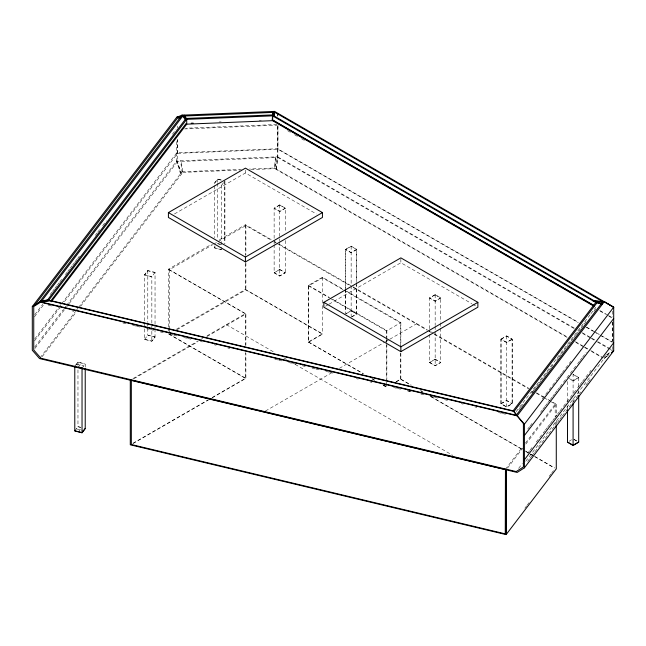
<?xml version="1.0" encoding="UTF-8"?>
<svg xmlns="http://www.w3.org/2000/svg" width="646" height="646" viewBox="0 0 646 646"><rect width="100%" height="100%" fill="white"/><g stroke="black" fill="none" stroke-linecap="round" stroke-linejoin="round"><path stroke-width="0.48" stroke-dasharray="3.23 2.42" d="M275.39 156.905L274.582 167.992L567.632 337.188M567.083 337.374L274.825 168.638L275.624 157.608M276.133 168.889L277.627 156.816L277.627 124.476L185.709 128.231M276.359 169.527L277.853 157.511L277.853 125.922M574.415 328.168L277.627 156.816L274.582 167.992L249.437 169.018M34.747 314.707L42.701 304.274M50.049 294.649L51.882 292.242M52.496 291.443L54.329 289.037M54.942 288.229L56.775 285.823M57.389 285.023L59.222 282.617M59.836 281.817L61.677 279.411M65.343 274.598L67.184 272.192M67.79 271.385L69.631 268.978M70.244 268.179L72.077 265.772M72.691 264.965L74.524 262.559M75.138 261.759L76.971 259.353M77.585 258.553L79.418 256.147M95.333 235.289L97.166 232.883M97.78 232.075L99.613 229.669M102.674 225.664L106.348 220.851M172.434 134.206L176.108 129.394M34.472 316.798L43.645 304.775M34.747 338.956L58.616 307.674M59.222 306.874L61.063 304.468M61.677 303.66L176.721 152.852L277.627 148.733L577.912 322.096M34.472 340.935L59.545 308.069M64.438 301.658L177.561 153.36L177.561 139.286M34.747 347.039L63.51 309.337M64.124 308.538L65.957 306.131M66.57 305.332L176.721 160.935L176.721 140.093M34.973 348.38L66.158 307.496M66.772 306.697L68.605 304.29M69.219 303.491L177.448 161.613L177.448 139.891M40.157 357.763L75.558 311.364M76.163 310.565L77.996 308.166M78.602 307.367L182.043 171.771L180.589 160.773M42.184 356.657L75.727 312.68M80.605 306.285L182.745 172.393L181.292 161.452M75.848 364.877L77.972 362.083L85.224 363.932L85.199 367.114M155.016 328.887L155.04 337.083L151.842 341.274L144.599 339.425L144.599 274.752L147.789 270.569L155.04 272.41L155.04 324.147M214.407 183.23L217.605 179.047L221.231 179.968M74.807 366.427L77.98 362.261L85.199 364.094M78.408 367.194L81.598 363.012M82.034 368.115L85.224 363.932M155.04 272.41L151.834 276.738L144.623 274.905L147.797 270.747L155.016 272.58M221.651 185.224L224.323 181.591M74.807 430.777L77.98 426.618L80.685 427.305M144.599 339.425L147.797 335.096L155.016 336.929L151.834 341.096L144.623 339.263M221.659 249.752L214.407 247.911L215.498 246.352M78.408 431.867L80.532 429.081M516.154 411.672L590.339 314.473M590.953 313.673L595.814 307.302M518.851 409.717L520.684 407.319M521.29 406.52L523.123 404.121M531.666 392.93L533.491 390.531M534.105 389.732L535.938 387.325M536.543 386.526L538.376 384.128M538.982 383.328L540.815 380.93M541.429 380.131L543.254 377.732M543.867 376.933L545.7 374.535M546.306 373.735L548.139 371.337M548.745 370.538L550.578 368.139M551.191 367.34L553.016 364.942M556.682 360.145L558.515 357.747M559.121 356.947L560.954 354.549M561.56 353.75L563.393 351.351M564.006 350.552L565.831 348.154M566.445 347.354L568.278 344.956M568.884 344.156L570.717 341.758M571.322 340.959L573.155 338.561M573.769 337.761L575.594 335.363M576.208 334.563L578.041 332.165M578.646 331.366L580.479 328.967M581.085 328.168L583.532 324.97M584.137 324.171L585.97 321.773M593.9 311.38L595.733 308.982M531.795 393.034L533.628 390.636M542.269 398.816L556.868 379.678M557.482 378.887L559.307 376.497M559.912 375.697L561.737 373.307M562.351 372.508L570.862 361.348M527.774 429.009L529.599 426.618M530.213 425.819L532.038 423.429M540.557 412.269L542.382 409.871M542.987 409.079L544.812 406.681M545.418 405.89L547.251 403.5M547.856 402.7L549.681 400.31M550.287 399.511L552.112 397.12M552.726 396.321L554.551 393.931M555.156 393.131L556.981 390.741M557.595 389.942L559.42 387.552M560.025 386.752L577.064 364.433M577.669 363.633L579.494 361.243M580.108 360.444L581.933 358.054M582.539 357.254L586.188 352.474M505.455 469.279L522.436 447.032M525.464 443.059L555.18 404.121L550.109 401.198M507.514 468.084L522.751 448.122M525.804 444.125L556.279 404.194L546.088 398.316M527.774 453.137L529.599 450.747M530.213 449.947L532.038 447.557M536.293 441.977L544.812 430.817M545.418 430.018L547.251 427.628M547.856 426.828L549.681 424.438M550.287 423.639L552.112 421.249M552.726 420.457L554.551 418.059M555.156 417.268L556.981 414.869M557.595 414.078L559.42 411.688M560.025 410.888L577.064 388.561M577.669 387.77L579.494 385.379M580.108 384.58L581.933 382.19M582.539 381.39L591.058 370.231M518.633 468.366L522.299 463.57M525.691 461.276L604.268 358.336L608.952 354.622L604.268 358.336M527.661 461.389L529.526 458.943M530.1 458.2L531.981 455.737M532.587 454.937L534.428 452.531M535.041 451.724L555.043 425.512M557.482 422.322L559.307 419.932M559.912 419.133L561.737 416.743M562.351 415.943L572.388 402.789M572.695 402.393L578.776 394.423M579.381 393.624L580.601 392.025M585.857 385.137L587.698 382.731M588.312 381.931L590.145 379.525M524.859 508.208L526.676 505.826M527.281 505.027L529.106 502.645M549.116 476.425L550.941 474.043M551.547 473.243L553.969 470.062M603.63 357.408L605.964 355.566M606.747 354.953L610.632 351.876M604.22 358.304L608.944 354.597M606.715 354.888L610.664 351.804M174.468 213.955L245.432 172.991L316.387 213.955M168.412 326.908L168.412 269.196L211.678 244.212M219.47 239.714L245.432 224.727L273.403 240.877M274.13 243.978L274.13 208.157L279.734 204.919L285.338 208.157L285.338 232.035M169.26 329.121L169.26 269.794L212.8 244.656M213.673 244.156L217.153 242.145M218.025 241.644L245.892 225.551L271.183 240.159M285.338 208.157L279.734 211.387L274.13 208.157M176.205 329.371L245.432 289.408L322.443 333.869L308.441 341.952L308.441 285.362L322.443 277.279L343.357 289.351M274.13 272.83L279.734 269.6L285.338 272.83L279.734 276.068L274.13 272.83L274.13 244.971M177.093 329.621L245.892 289.909L322.515 334.152L308.586 342.194L308.586 285.887L322.515 277.837L343.325 289.852M345.545 288.189L345.545 249.388L351.149 246.15L356.754 249.388L356.754 284.216M345.578 290.773L345.578 249.55L351.149 246.328L356.721 249.55L356.721 281.729M132.906 378.621L197.458 341.354M200.946 339.344L202.691 338.334M207.051 335.815L245.432 313.657L245.432 345.497M356.754 249.388L351.149 252.618L345.545 249.388M356.721 249.55L351.149 252.764L345.578 249.55M133.932 378.677L198.152 341.597M206.833 336.59L245.892 314.037L245.892 345.206M325.576 306.188L328.168 304.694M329.032 304.193L400.859 262.728L471.814 303.693M346.345 313.601L351.149 310.831L356.754 314.061L356.754 285.209M351.149 317.121L356.721 313.899L356.721 282.73M132.906 443.293L207.923 399.987M212.284 397.468L245.432 378.33L245.432 352.466M351.949 316.831L356.754 314.061M133.06 443.527L208.569 399.939M212.041 397.936L245.892 378.394L245.892 353.257M429.566 328.741L429.566 297.895L435.162 294.657L440.766 297.895L440.742 322.184M440.766 297.895L435.162 301.125L429.566 297.895M386.607 338.972L386.607 330.93L400.859 322.548L346.837 291.362M265.474 411.009L331.56 372.855M339.384 368.333L384.604 342.227M385.468 341.726L388.949 339.723M389.821 339.215L416.775 323.654M396.192 381.705L400.544 379.194L410.993 385.226M395.917 381.996L400.859 379.145L411.3 385.169M429.566 362.567L435.162 359.337L440.766 362.567L435.162 365.806L429.566 362.567L429.566 329.735M500.981 339.126L506.577 335.888L512.181 339.126L512.181 403.798L506.577 407.037L500.981 403.798L500.981 339.126L506.577 342.356L512.181 339.126M501.005 339.287L506.577 336.065L512.149 339.287L512.149 403.637L506.577 406.859L501.005 403.637L501.005 339.287L506.577 342.501L512.149 339.287M501.005 403.637L506.577 400.423L512.149 403.637M500.981 403.798L506.577 400.568L512.181 403.798M578.695 386.478L578.695 377.522L573.091 380.76L569.893 378.911M569.094 441.275L571.5 439.74M219.139 121.957L221.142 121.868M259.256 120.317L261.267 120.237M184.586 128.942L276.956 125.179M177.561 153.36L277.966 149.266L578.307 322.669M180.517 173.766L176.721 160.935L277.627 156.816M182.043 171.771L241.386 169.349M182.745 172.393L239.795 170.068M250.801 169.615L274.825 168.638M407.957 390.83L411.882 391.767M48.418 305.227L52.342 306.164M58.221 307.561L60.183 308.029M71.948 310.839L73.902 311.299M122.926 322.992L126.842 323.929M132.729 325.326L135.668 326.028M136.645 326.262L140.57 327.199M146.448 328.604L149.387 329.298M150.373 329.533L154.289 330.469M160.176 331.874L165.077 333.045M169.979 334.208L172.918 334.911M173.895 335.145L178.797 336.316M183.698 337.487L186.646 338.181M187.623 338.415L192.524 339.586M200.365 341.459L202.327 341.928M214.092 344.73L216.055 345.198M227.82 348L229.774 348.469M274.873 359.224L277.812 359.927M278.797 360.161L283.699 361.324M288.6 362.495L291.54 363.197M292.517 363.432L297.418 364.602M302.32 365.765L305.259 366.468M312.123 368.107L315.062 368.809M316.047 369.044L320.949 370.206M325.85 371.377L328.79 372.08M329.767 372.314L334.668 373.485M356.237 378.621L358.199 379.089M369.964 381.899L371.926 382.367M383.692 385.169L387.608 386.106M393.495 387.503L396.434 388.206M397.411 388.44L401.336 389.376M407.214 390.782L410.153 391.484M420.942 394.052L425.843 395.223M430.745 396.386L433.684 397.088M434.661 397.322L439.563 398.493M444.472 399.664L447.412 400.367M461.131 403.637L463.093 404.105M474.858 406.907L476.821 407.376M498.389 412.519L501.328 413.222M502.305 413.456L506.23 414.385M221.223 180.137L217.613 179.225L214.44 183.383L214.44 237.688M217.613 243.574L220.318 244.261M217.605 243.72L222.135 244.874M214.44 247.741L221.651 249.574M144.599 274.752L151.842 276.593L151.842 341.274M155.04 337.083L147.789 335.242L147.797 327.054M76.381 364.183L83.625 366.024M80.693 427.45L77.972 426.764L77.972 367.065M76.381 428.855L82.72 430.47M599.73 310.443L607.587 314.982M608.459 315.482L611.956 317.501M287.567 130.678L291.063 132.696M294.552 134.715L298.04 136.726M301.537 138.745L305.025 140.763M600.134 311.138L605.367 314.158M608.863 316.177L612.351 318.195M586.641 327.134L595.37 332.181M596.242 332.682L600.602 335.201M601.483 335.702L611.956 341.75M586.164 327.207L593.149 331.236M594.021 331.737L599.254 334.765M600.134 335.266L612.351 342.323M582.272 332.706L591.001 337.745M591.873 338.246L597.114 341.274M597.986 341.774L613.7 350.843M573.826 328.394L277.853 157.511L177.448 161.613L181.227 174.38M582.555 333.433L590.412 337.971M591.292 338.472L596.524 341.5M597.397 342L609.622 349.058M610.494 349.567L612.238 350.576M575.384 341.661L584.202 346.749M584.977 347.201L590.307 350.277M591.082 350.721L602.524 357.327M575.812 342.412L583.661 346.942M584.533 347.443L588.022 349.462M591.51 351.472L602.855 358.021M472.678 304.193L476.142 306.188M578.695 377.522L573.091 374.292L573.091 394.189M573.091 374.47L578.663 377.684L573.091 380.906L569.11 378.604M274.275 241.386L276.02 242.395M279.516 244.414L352.078 286.299M352.95 286.808L427.248 329.702M430.745 331.721L433.369 333.239M434.241 333.74L528.654 388.246M536.519 392.792L543.512 396.83M274.679 242.177L276.423 243.179M277.296 243.687L349.696 285.484M353.184 287.502L427.329 330.308M428.201 330.817L430.825 332.327M434.314 334.337L528.525 388.731M536.374 393.261L543.351 397.29M544.198 397.783L549.27 400.706M344.189 290.353L400.544 322.887L400.544 346.014M308.441 285.362L329.355 297.435M332.835 299.445L386.857 330.639L386.857 337.583M308.586 285.887L329.395 297.895M330.259 298.395L386.607 330.93M356.721 313.899L351.149 310.686L345.578 313.899L345.578 291.782M573.89 439.28L577.072 441.121M573.89 439.425L577.096 441.275M420.869 390.693L422.605 391.694M431.302 396.717L524.382 450.456M525.246 450.956L529.599 453.468M530.471 453.968L533.951 455.979M534.815 456.48L554.575 467.89M420.57 390.757L422.314 391.767M430.147 396.289L522.452 449.584M525.933 451.594L529.421 453.605M530.293 454.106L533.774 456.116M534.646 456.617L554.341 467.987M308.441 341.952L363.335 373.646M372.048 378.677L374.656 380.187M383.369 385.218L386.857 387.229M308.586 342.194L363.205 373.727M371.87 378.734L374.47 380.236M383.143 385.234L386.607 387.237M168.412 269.196L245.432 313.657M169.26 269.794L245.892 314.037M226.366 324.663L275.156 352.829M283.86 357.86L286.477 359.362M295.19 364.392L452.862 455.43M169.26 334.152L245.892 378.394M168.412 333.869L245.432 378.33M176.721 160.935L181.284 172.765M612.351 322.217L612.351 341.322M612.238 311.081L612.238 317.008M612.238 321.942L612.238 341.686M612.238 346.627L612.238 349.583M578.695 390.459L578.695 394.44M573.091 398.598L573.091 402.62M567.495 381.503L567.519 401.82M567.519 405.841L567.519 409.863M556.279 404.194L556.279 416.137M556.279 421.111L556.279 424.099M555.18 404.121L555.18 417.195M555.18 422.226L555.18 425.238M506.577 335.888L506.577 407.037M440.742 323.194L440.742 327.215M440.742 328.216L440.766 362.567M435.162 294.657L435.162 325.503M435.162 326.408L435.162 365.806M400.859 258.844L400.859 262.728M400.859 322.548L400.859 345.384M400.859 353.33L400.859 379.145M400.544 353.055L400.544 379.194M386.857 338.577L386.857 342.55M386.857 343.543L386.857 379.283M386.607 339.982L386.607 344.003M386.607 345.004L386.607 381.205M386.607 382.214L386.607 385.226M351.149 246.15L351.149 316.298M345.545 289.19L345.545 312.075M322.443 277.279L322.515 334.152M285.306 240.498L285.338 272.83M279.734 204.919L279.734 240.74M279.734 241.701L279.734 276.068M277.966 125.138L277.966 149.266M277.853 114.076L277.853 116.054M277.627 113.163L277.627 116.135M245.892 225.551L245.892 254.718M245.892 262.76L245.892 289.909M245.432 170.076L245.432 172.991M245.432 224.727L245.432 255.574M245.432 263.536L245.432 289.408M224.856 180.888L224.856 243.574M224.824 181.058L224.824 243.397M221.659 185.071L221.651 248.565M217.605 179.047L217.613 182.237M217.613 183.246L217.605 238.745M214.407 245.916L214.407 247.911M177.448 126.067L177.448 128.045M169.26 330.13L169.26 333.142M168.412 327.902L168.412 330.881M155.016 324.865L155.04 328.128M147.789 270.569L147.789 322.306M147.797 323.032L147.789 326.287M77.972 362.083L77.98 366.282M279.734 205.097L274.162 208.319L279.734 211.533L285.306 208.319L279.734 205.097M279.734 269.455L274.162 272.669L279.734 275.89L285.306 272.669L279.734 269.455M435.162 294.834L429.59 298.056L435.162 301.27L440.742 298.056L435.162 294.834M435.162 359.192L429.59 362.406L435.162 365.628L440.742 362.406L435.162 359.192"/><path stroke-width="0.97" d="M272.733 111.475L272.297 119.785L593.698 305.34M272.983 112.404L272.547 120.665L593.19 305.792M273.573 115.666L274.582 111.403L182.043 115.174L176.721 117.273L32.3 306.592L32.3 350.253L39.551 358.562L517.171 472.452L524.415 467.825L613.7 350.843L613.7 307.189L274.582 111.403L272.935 115.303M273.815 116.571L274.825 112.323L182.745 116.086L40.964 301.94L33.745 306.543L33.745 349.979L40.964 358.255L516.194 471.572L523.405 466.969L523.405 423.526L513.11 410.832L48.813 300.124L41.82 300.818M505.277 469.521L131.332 380.179L131.332 444.529L505.277 533.871L505.455 469.279M130.29 380.131L130.29 444.803L506.125 534.597L556.279 468.875L556.279 425.092M181.074 116.474L182.043 115.174L186.032 118.452L272.297 114.931L597.187 302.506L602.597 303.927M34.973 304.944L177.448 118.17L180.282 118.097M32.3 306.592L39.551 301.973L182.043 115.174L185.919 120.382M48.813 300.124L186.718 119.34L272.547 115.844L595.814 302.473L601.192 303.895M50.751 300.931L186.169 123.41M51.252 301.747L186.718 124.169L186.718 119.34L184.764 115.997M85.199 428.451L82.018 432.618L74.807 430.777M74.783 366.274L74.783 430.947L82.034 432.788L85.224 428.605L85.224 368.906M513.11 410.832L595.814 302.473M40.415 300.834L47.441 300.14L514.071 411.405L597.187 302.506L604.268 301.739L613.643 307.262M274.825 112.323L602.855 301.714L516.194 415.257L40.964 301.94L50.735 300.584M524.415 467.825L524.415 424.172L613.7 307.189M524.415 435.485L613.7 318.51M524.415 459.742L613.7 342.76M613.643 350.915L611.318 352.708M168.412 212.599L245.432 168.138L322.443 212.599L322.443 217.452L245.432 261.921L168.412 217.452L168.412 212.599L245.432 257.068L322.443 212.599M323.84 302.336L400.859 257.875L477.87 302.336L477.87 307.189L400.859 351.65L323.84 307.189L323.84 302.336L400.859 346.805L477.87 302.336M578.663 442.042L573.091 445.255L567.519 442.042M567.519 409.863L567.495 442.203L573.091 445.433L578.695 442.203L578.695 395.433M524.415 424.172L517.171 415.854L39.551 301.973L47.441 300.14L186.032 118.452L184.078 115.093M39.551 301.973L49.371 300.6M180.719 117.112L176.721 117.273L180.517 117.176M191.176 123.208L193.17 123.128M186.718 124.169L272.547 120.665M594.336 300.858L604.268 301.739L517.171 415.854L514.071 411.405M592.98 300.842L602.855 301.714M78.408 367.194L82.034 368.115L82.034 432.788M78.416 367.348L82.018 368.26M272.224 119.906L594.336 305.873M456.351 457.441L458.095 458.45M604.22 301.714L613.676 307.221M573.091 403.023L573.091 445.433M506.294 534.355L506.294 469.682L506.125 534.597M400.859 346.805L400.859 351.65M245.432 257.068L245.432 261.921"/></g></svg>
